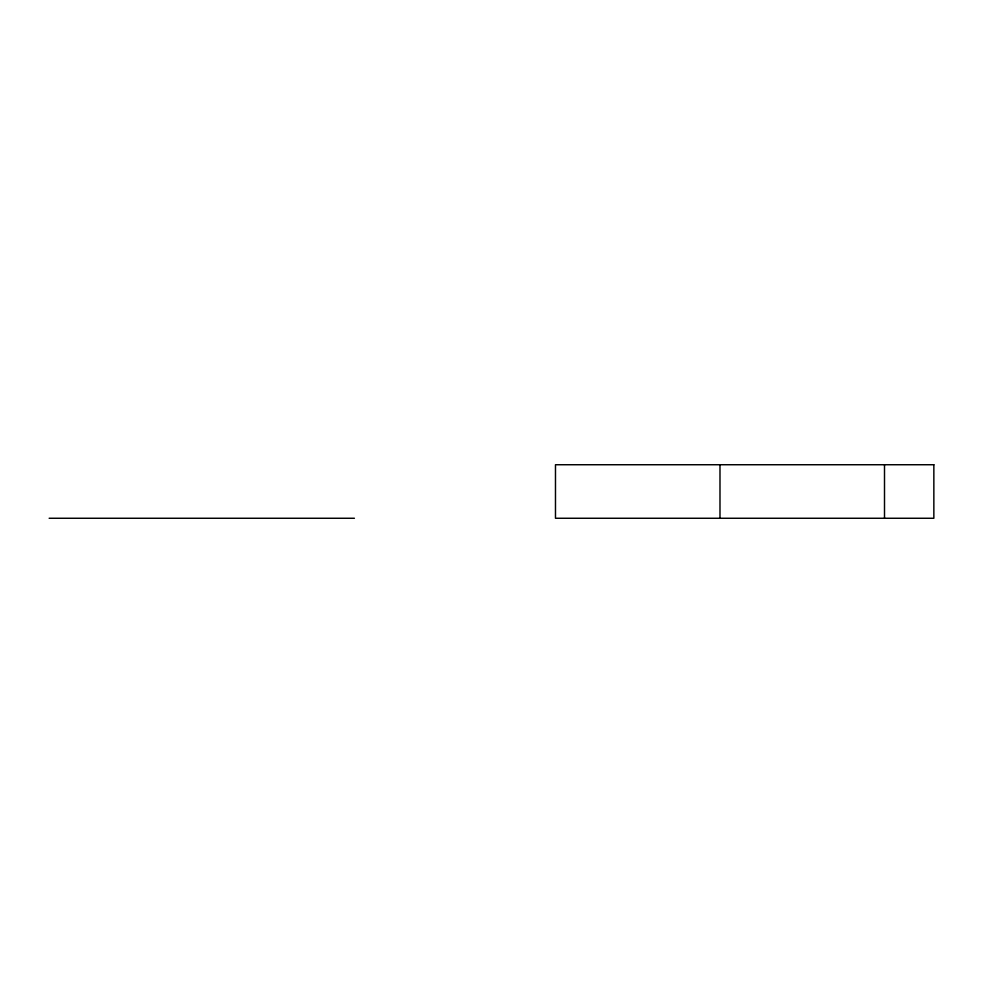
<?xml version="1.0" encoding="UTF-8"?>
<svg xmlns="http://www.w3.org/2000/svg" width="983" height="983" viewBox="0 0 983 983"><rect width="100%" height="100%" fill="white"/><g stroke="black" fill="none" stroke-linecap="round" stroke-linejoin="round"><path stroke-width="1.47" d="M49.15 518.262L354.421 518.262M884.503 464.738L884.503 518.262M719.986 464.738L719.986 518.262M933.85 464.738L555.481 464.738L555.481 518.262L933.85 518.262L933.85 464.738"/></g></svg>
